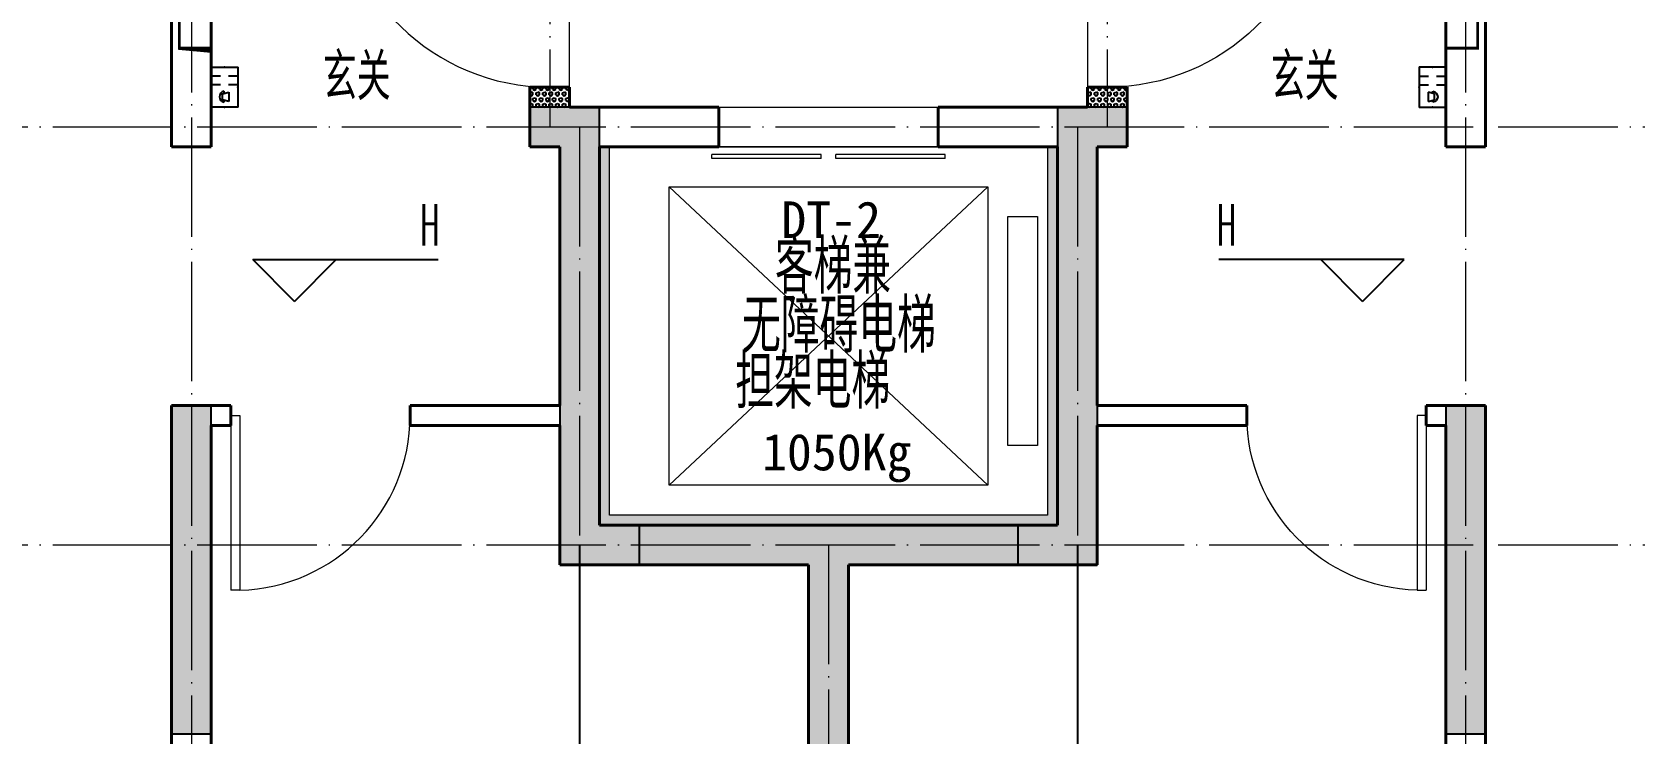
# Model space of a CAD drawing. Extents: x 27938 to 650306, y -92720 to 1524912.
# Drawn here: x 309217 to 317267, y 444882 to 448409 of the extents above; entities that cross this region are included whole.
import ezdxf
from ezdxf.enums import TextEntityAlignment as Align

# ---------------------------------------------------------------- set-up
doc = ezdxf.new("R2010")
doc.units = 0
doc.header["$LTSCALE"] = 1000
doc.header["$MEASUREMENT"] = 0
doc.linetypes.add('DOTE', pattern=[2.4200000000000004, 2, -0.2, 0.02, -0.2])
for name, color, linetype, lineweight in [('3.5方案汇报，与郭总、侯月琴确定户型_t8$0$STAIR', 2, 'Continuous', 18), ('DOTE', 19, 'DOTE', 9), ('EQUIP-消防', 3, 'Continuous', 20), ('PUB_HATCH', 8, 'Continuous', 9), ('WALL', 9, 'Continuous', 40), ('WINDOW', 8, 'Continuous', 15), ('填充', 251, 'Continuous', 5)]:
    doc.layers.add(name, color=color, linetype=linetype, lineweight=lineweight)
for name, color, linetype in [('AXIS', 3, 'Continuous'), ('COLUMN', 9, 'Continuous'), ('DIM_ELEV', 3, 'Continuous'), ('EQUIP-安防', 3, 'Continuous'), ('PUB_TEXT', 4, 'Continuous'), ('保温', 6, 'Continuous')]:
    doc.layers.add(name, color=color, linetype=linetype)
doc.styles.add('_TCH_DIM', font='SIMPLEX.shx', dxfattribs={"width": 0.6, "oblique": 10, "bigfont": 'hztxt.shx'})
doc.styles.add('_TEL_DIM', font='SIMPLEX', dxfattribs={"width": 0.8, "height": 3.5, "bigfont": 'HZTXT'})
doc.styles.get("Standard").update_dxf_attribs({"font": 'gbenor.shx', "bigfont": 'gbcbig.shx'})
doc.styles.add('房间名称', font='TSSDENG', dxfattribs={"width": 0.8, "bigfont": 'HZTXT'})
doc.styles.add('黑体', font='simhei.ttf')
pattern_1 = [(90, (-503782.4698887531, -516048.4609178798), (-16.49778, 1.010197673501861e-15), [9.525, -19.05]), (210, (-503782.4698887531, -516048.4609178798), (8.248889999999996, -14.28749658604684), [9.525, -19.05]), (150, (-503782.4698887531, -516038.9359178797), (-8.248890000000003, -14.28749658604684), [9.525, -19.05])]
pattern_2 = [(90, (-503782.4698840767, -518598.460312426), (-16.49778, 1.010197673501861e-15), [9.525, -19.05]), (210, (-503782.4698840767, -518598.460312426), (8.248889999999996, -14.28749658604684), [9.525, -19.05]), (150, (-503782.4698840767, -518588.935312426), (-8.248890000000003, -14.28749658604684), [9.525, -19.05])]

# ---------------------------------------------------------------- blocks, each defined once
blk = doc.blocks.new('FGDGDRGSDGDG')
at = {"layer": 'DOTE', "linetype": 'DOTE', "ltscale": 0.3}
for p, q in [((529882.4698907381, 529998.4609255956), (529882.4698907385, 522348.4609178717)), ((532682.4698867768, 529998.4609255956), (532682.4698867764, 522348.4609178717)), ((528082.4698887572, 523848.4609176682), (528082.4698887574, 513948.4609178714)), ((534482.4698887577, 523848.4609176682), (534482.4698887574, 513948.4609178714)), ((488182.4698887547, 522348.4609178717), (546982.4698887588, 522348.4609178717)), ((530032.4698907386, 522348.4609178717), (530032.4698907386, 520248.4609178249)), ((532532.4698867763, 522348.4609178717), (532532.4698867763, 520248.4609178249)), ((488182.4698887547, 520248.4609178246), (546982.4698887588, 520248.4609178246)), ((531282.4698887572, 520248.4609178244), (531282.4698887574, 513948.4609178714))]:
    blk.add_line(p, q, dxfattribs=at)
blk = doc.blocks.new('gdfgdgdgr')
at = {"layer": 'PUB_HATCH'}
for points in [[(517227.5759559574, 526513.8533125934), (516877.5759551849, 526513.8530673019), (516877.5759551849, 526313.8530673019), (517027.5759559574, 526313.8533125934), (517027.5759547681, 524213.8572179268), (517427.5759547681, 524213.8572179268), (517427.5759547681, 524413.8572179268), (517227.5759549004, 524413.8572179268)], [(519527.7723159922, 526513.8533125934), (519527.7723170492, 524413.8572179268), (519327.7723171815, 524413.8572179268), (519327.7723171815, 524213.8572179268), (519727.7723171815, 524213.8572179268), (519727.7723159922, 526313.8533125934), (519877.7723167647, 526313.8530673019), (519877.7723167647, 526513.8530673019)], [(515277.5729344877, 523363.8541015312), (515277.5729331375, 525013.8540439482), (515077.5729333012, 525013.8540440022), (515077.5729344877, 523363.8541015312)], [(521477.7753374624, 523363.8541015312), (521677.7753374624, 523363.8541015312), (521677.7753386489, 525013.8540440022), (521477.7753388126, 525013.8540439482)]]:
    blk.add_hatch(color=256, dxfattribs=at).paths.add_polyline_path(points)
at = {"layer": 'COLUMN', "color": 8}
for p, q in [((517227.5759559574, 526513.8533125934), (516877.5759551849, 526513.8530673019)), ((516877.5759551849, 526513.8530673019), (516877.5759551849, 526313.8530673019)), ((517227.5759549004, 524413.8572179268), (517227.5759559574, 526513.8533125934)), ((519527.7723159922, 526513.8533125934), (519527.7723170492, 524413.8572179268)), ((519877.7723167647, 526513.8530673019), (519527.7723159922, 526513.8533125934)), ((519877.7723167647, 526313.8530673019), (519877.7723167647, 526513.8530673019)), ((516877.5759551849, 526313.8530673019), (517027.5759559574, 526313.8533125934)), ((517027.5759559574, 526313.8533125934), (517027.5759547681, 524213.8572179268)), ((519727.7723171815, 524213.8572179268), (519727.7723159922, 526313.8533125934)), ((519727.7723159922, 526313.8533125934), (519877.7723167647, 526313.8530673019)), ((515277.5729331375, 525013.8540439482), (515077.5729333012, 525013.8540440022)), ((515077.5729333012, 525013.8540440022), (515077.5729344877, 523363.8541015312)), ((515277.5729344877, 523363.8541015312), (515277.5729331375, 525013.8540439482)), ((521677.7753386489, 525013.8540440022), (521477.7753388126, 525013.8540439482)), ((521477.7753388126, 525013.8540439482), (521477.7753374624, 523363.8541015312)), ((521677.7753374624, 523363.8541015312), (521677.7753386489, 525013.8540440022)), ((517427.5759547681, 524413.8572179268), (517227.5759549004, 524413.8572179268)), ((517427.5759547681, 524213.8572179268), (517427.5759547681, 524413.8572179268)), ((519527.7723170492, 524413.8572179268), (519327.7723171815, 524413.8572179268)), ((519327.7723171815, 524413.8572179268), (519327.7723171815, 524213.8572179268)), ((517027.5759547681, 524213.8572179268), (517427.5759547681, 524213.8572179268)), ((519327.7723171815, 524213.8572179268), (519727.7723171815, 524213.8572179268)), ((515077.5729344877, 523363.8541015312), (515277.5729344877, 523363.8541015312)), ((521477.7753374624, 523363.8541015312), (521677.7753374624, 523363.8541015312))]:
    blk.add_line(p, q, dxfattribs=at)
blk = doc.blocks.new('A$C263B1184')
at = {"layer": '保温', "linetype": 'Continuous', "ltscale": 10}
h = blk.add_hatch(dxfattribs=at)
h.set_pattern_fill('HEX', color=251, scale=10, angle=90, style=0)
h.set_pattern_definition(pattern_2)
h.paths.add_polyline_path([(-1200.00000617106, 6399.999117761559), (-1199.901089959487, 6499.999895559682), (-1399.901073650282, 6500.000092204486), (-1399.999989861855, 6399.999314406363)])
h = blk.add_hatch(dxfattribs=at)
h.set_pattern_fill('HEX', color=251, scale=10, angle=90, style=0)
h.set_pattern_definition(pattern_2)
h.paths.add_polyline_path([(1400.000006176066, 6399.999117761559), (1399.901089964493, 6499.999895559682), (1599.901073655288, 6500.000092204486), (1599.999989866861, 6399.999314406363)])
h = blk.add_hatch(dxfattribs=at)
h.set_pattern_fill('HEX', color=251, scale=10, angle=90, style=0)
h.set_pattern_definition(pattern_1)
h.paths.add_polyline_path([(1050.098201912653, 4099.99990215787), (1050.098160506343, 4299.999899148068), (-849.9992586476728, 4300.000095792988), (-849.9992172413622, 4100.000098802673)])
h = blk.add_hatch(dxfattribs=at)
h.set_pattern_fill('HEX', color=251, scale=10, angle=90, style=0)
h.set_pattern_definition(pattern_1)
h.paths.add_polyline_path([(0.0989619892789051, 5.238689482212067e-10), (200.0989456800162, 5.238689482212067e-10), (200.0989061862347, 4099.999899148243), (0.09892249543918297, 4100.000095793162)])
blk = doc.blocks.new('$equip$00002628')
at = {"color": 0, "linetype": 'Continuous'}
for p, q in [((-0.624999999998181, 0.4150000000045111), (0.625000000001819, 0.4150000000045111)), ((-0.624999999998181, -0.4150000000045111), (-0.624999999998181, 0.4150000000045111)), ((-0.4717313354612998, 0.009603462141967611), (-0.4090194958534994, 0.009603462141967611)), ((-0.4457289298279647, -0.1375965378647379), (-0.3945289298262651, 0.05760346212991863)), ((-0.3945289298262651, 0.05760346212991863), (-0.3945289298262651, 0.05760346212991863)), ((-0.3945289298262651, 0.05760346212991863), (-0.2057289298081741, 0.05760346212991863)), ((-0.2057289298081741, 0.05760346212991863), (-0.1545289298064745, -0.1375965378647379)), ((-0.1912383637663879, 0.009603462141967611), (-0.1285265242022433, 0.009603462141967611)), ((0.07074779736467462, 0.1292446097322681), (0.07074779736467462, 0.4150000000045111)), ((0.3500291924156045, 0.1292446097322681), (0.3500291924156045, 0.4150000000045111)), ((0.625000000001819, 0.4150000000045111), (0.625000000001819, -0.4150000000045111)), ((0.625000000001819, -0.4150000000045111), (-0.624999999998181, -0.4150000000045111)), ((-0.1545289298064745, -0.1375965378647379), (-0.4457289298279647, -0.1375965378647379)), ((0.07074779736467462, -0.4150000000045111), (0.07074779736467462, -0.1292446097468201)), ((0.3500291924156045, -0.4150000000045111), (0.3500291924156045, -0.1292446097468201))]:
    blk.add_line(p, q, dxfattribs=at)
at = {"color": 0, "const_width": 0.05}
blk.add_lwpolyline([(-0.624999999998181, 0.4150000000045111), (0.625000000001819, 0.4150000000045111), (0.625000000001819, -0.4150000000045111), (-0.624999999998181, -0.4150000000045111), (-0.624999999998181, 0.4150000000045111), (0.625000000001819, 0.4150000000045111)], dxfattribs=at)
at = {"color": 0, "linetype": 'Continuous'}
blk.add_arc((-0.3001289298244956, -0.01143547351603047), 0.1728873113639825, 6.989740462788838, 173.0102595372112, dxfattribs=at)
at = {"color": 0}
for p in [(-0.624999999998181, 0), (1.818989403545856e-12, 0.4150000000045111), (1.818989403545856e-12, -0.4150000000045111), (0.625000000001819, -3.637978807091713e-12)]:
    blk.add_point(p, dxfattribs=at)
at = {"color": 0, "style": '_TEL_DIM', "flags": 1}
blk.add_attdef('A', text='', height=2.5e-05, dxfattribs=at).set_placement((1.818989403545856e-12, 0), align=Align.MIDDLE_CENTER)
blk = doc.blocks.new('GDGRDGDRGDFD')
at = {"layer": 'EQUIP-消防', "color": 0, "const_width": 12.82051282052028}
blk.add_lwpolyline([(136866.5605577994, 335507.811971089), (136366.5605577994, 335507.8119710906), (136366.5605577991, 335347.8119710904), (136866.5605577991, 335347.8119710888)], close=True, dxfattribs=at)
at = {"layer": 'PUB_TEXT', "color": 0, "style": '房间名称', "width": 0.8}
blk.add_text('qD', height=90, dxfattribs=at).set_placement((136565.0499633249, 335395.5346836653))
blk = doc.blocks.new('HFHFHTFCD')
at = {"color": 8, "rotation": 90}
for p in [(645464.3927424778, 234757.1646164444), (651824.3917080149, 234757.164616444)]:
    blk.add_blockref('GDGRDGDRGDFD', p, dxfattribs=at)
at = {"layer": 'EQUIP-安防', "color": 8, "yscale": 160, "zscale": 160}
for p, xscale, rotation in [((310182.9797369316, 370923.7251742432), 160, 90), ((316250.1776680122, 370923.7251742432), -160, 270)]:
    blk.add_blockref('$equip$00002628', p, dxfattribs=dict(at, xscale=xscale, rotation=rotation))
blk = doc.blocks.new('$DORLIB2D$00000127')
at = {"color": 0}
for points in [[(-0.5333333333328483, 0.7948983154366971), (-0.5333333333328483, 0.690405644187237)], [(-0.03333333333284827, 0.7948983154366971), (-0.5333333333328483, 0.7948983154366971)], [(-0.03333333333284827, 0.7948983154366971), (-0.03333333333284827, 0.690405644187237)], [(0.5333333333328483, 0.7948983154366971), (0.03333333333284827, 0.7948983154366971)], [(0.03333333333284827, 0.7948983154366971), (0.03333333333284827, 0.690405644187237)], [(0.5333333333328483, 0.7948983154366971), (0.5333333333328483, 0.690405644187237)], [(-0.03333333333284827, 0.690405644187237), (-0.5333333333328483, 0.690405644187237)], [(0.5333333333328483, 0.690405644187237), (0.03333333333284827, 0.690405644187237)], [(0.5, 0.4999999999999858), (-0.5, 0.4999999999999858)]]:
    blk.add_lwpolyline(points, dxfattribs=at)
blk = doc.blocks.new('$DorLib2D$00000001')
for p, q in [((0.45, 0.9750000000000001), (0.5000000000000002, 0.9750000000000001)), ((0.45, 0), (0.45, 0.9750000000000001)), ((0.5, 0), (0.5, 0.9750000000000001)), ((0.5, 0), (0.45, 0))]:
    blk.add_line(p, q)
at = {"lineweight": 13}
blk.add_arc((0.475, 0), 0.975, 91.4692835813538, 180, dxfattribs=at)

msp = doc.modelspace()

# ---------------------------------------------------------------- hatches: boundary and pattern name
at = {"layer": '填充'}
h = msp.add_hatch(dxfattribs=at)
h.set_pattern_fill('隔热材料02', color=8, scale=100, style=0)
h.set_pattern_definition([(0, (-888391.6240727637, -162806.5409451519), (0, 50), []), (0, (-888391.6240727637, -162789.8744451519), (0, 50), []), (270, (-888347.8825727637, -162781.2431951519), (50, -9.184850993605149e-15), [5.01775, -44.98225]), (270, (-888385.3413227637, -162781.2431951519), (50, -9.184850993605149e-15), [5.01775, -44.98225]), (90, (-888359.8295727636, -162815.1721951519), (-50, 3.061616997868383e-15), [5.01775, -44.98225]), (90, (-888373.3945727638, -162815.1721951519), (-50, 3.061616997868383e-15), [5.01775, -44.98225]), (180, (-888341.5998227637, -162823.2076951519), (-6.123233995736766e-15, -50), [50.02425, 0.02425]), (135, (-888355.5570727637, -162820.6989451519), (2.775557561562891e-15, 49.99987405109137), [4.268000000000001, -66.44274999999999]), (116.56505, (-888308.5750727636, -162817.680945152), (0.0001128305918363104, 49.99993342107836), [2.804999999999997, -108.9984999999999]), (116.56505, (-888358.5750727636, -162817.680945152), (0.0001128305918363104, 49.99993342107836), [2.804999999999997, -108.9984999999999]), (153.43495, (-888300.5395727636, -162823.2076951519), (-0.0001128305918057793, 49.99993342107837), [5.609999999999999, -106.1935]), (153.43495, (-888350.5395727636, -162823.2076951519), (-0.0001128305918057793, 49.99993342107837), [5.609999999999999, -106.1935]), (63.43495000000001, (-888309.8295727636, -162810.1544451519), (-0.0001128305918307593, 49.99993342107837), [26.714, -85.0895]), (63.43495000000001, (-888359.8295727636, -162810.1544451519), (-0.0001128305918307593, 49.99993342107837), [26.714, -85.0895]), (116.56505, (-888297.8825727637, -162781.2431951519), (0.0001128305918363104, 49.99993342107836), [2.804999999999997, -108.9984999999999]), (116.56505, (-888347.8825727637, -162781.2431951519), (0.0001128305918363104, 49.99993342107836), [2.804999999999997, -108.9984999999999]), (135, (-888349.1370727638, -162778.7344451519), (2.775557561562891e-15, 49.99987405109137), [4.268000000000001, -66.44274999999999]), (153.43495, (-888302.1550727637, -162775.7164451519), (-0.0001128305918057793, 49.99993342107837), [5.609999999999999, -106.1935]), (153.43495, (-888352.1550727637, -162775.7164451519), (-0.0001128305918057793, 49.99993342107837), [5.609999999999999, -106.1935]), (45, (-888384.0868227637, -162778.7344451519), (0, 49.99987405109137), [4.268000000000001, -66.44274999999999]), (63.43495000000001, (-888335.3413227637, -162781.2431951519), (-0.0001128305918307593, 49.99993342107837), [2.805, -108.9985]), (63.43495000000001, (-888385.3413227637, -162781.2431951519), (-0.0001128305918307593, 49.99993342107837), [2.805, -108.9985]), (26.56505, (-888331.0690727638, -162775.7164451519), (0.0001128305918307593, 49.99993342107837), [5.609999999999999, -106.1935]), (26.56505, (-888381.0690727638, -162775.7164451519), (0.0001128305918307593, 49.99993342107837), [5.609999999999999, -106.1935]), (116.56505, (-888323.3945727638, -162810.1544451519), (0.0001128305918363104, 49.99993342107836), [26.71399999999998, -85.08949999999992]), (116.56505, (-888373.3945727638, -162810.1544451519), (0.0001128305918363104, 49.99993342107836), [26.71399999999998, -85.08949999999992]), (45, (-888377.6668227637, -162820.6989451519), (0, 49.99987405109137), [4.268000000000001, -66.44274999999999]), (63.43495000000001, (-888324.6488227638, -162817.680945152), (-0.0001128305918307593, 49.99993342107837), [2.805, -108.9985]), (63.43495000000001, (-888374.6488227638, -162817.680945152), (-0.0001128305918307593, 49.99993342107837), [2.805, -108.9985]), (26.56505, (-888332.6845727636, -162823.2076951519), (0.0001128305918307593, 49.99993342107837), [5.609999999999999, -106.1935]), (26.56505, (-888382.6845727636, -162823.2076951519), (0.0001128305918307593, 49.99993342107837), [5.609999999999999, -106.1935])])
h.paths.add_polyline_path([(312116.773256097, 447832.0898585637), (312066.773256097, 447832.0898585621), (312066.7732561651, 445932.089858542), (314366.7732561749, 445932.0898585601), (314366.7732562011, 447832.0898585635), (314316.773256201, 447832.0898585627), (314316.7732561756, 445982.0898585572), (312116.7732561635, 445982.0898585424)])

# ---------------------------------------------------------------- linework, layer by layer
at = {"layer": '3.5方案汇报，与郭总、侯月琴确定户型_t8$0$STAIR', "color": 8}
for p, q in [((314016.5787024697, 447632.0898585382), (312416.5787024692, 446132.0898585396)), ((312416.5787024692, 447632.0898585382), (314016.5787024697, 446132.0898585396))]:
    msp.add_line(p, q, dxfattribs=at)
for points in [[(312416.5787024692, 446132.0898585396), (312416.5787024692, 447632.0898585382), (314016.5787024697, 447632.0898585382), (314016.5787024697, 446132.0898585396)], [(314116.5787024602, 446332.0898586551), (314116.5787024602, 447482.0898586555), (314266.578702463, 447482.0898586555), (314266.578702463, 446332.0898586551)]]:
    msp.add_lwpolyline(points, close=True, dxfattribs=at)
at = {"layer": 'AXIS'}
for p, q in [((311966.5787024723, 445832.0865620361), (311966.5787024723, 444795.823502014)), ((314466.5787024747, 445832.0867827836), (314466.5788854765, 444795.8237227614))]:
    msp.add_line(p, q, dxfattribs=at)
at = {"layer": 'DIM_ELEV', "color": 8}
for p, q in [((310534.5943141606, 447055.8787193604), (310324.5943141606, 447265.8787193604)), ((310324.5943141606, 447265.8787193604), (311255.4829756767, 447265.8787193604)), ((310534.5943141606, 447055.8787193604), (310744.5943141606, 447265.8787193604)), ((316108.5630907862, 447265.8787193604), (315177.67442927, 447265.8787193604)), ((315898.5630907862, 447055.8787193604), (315688.5630907862, 447265.8787193604)), ((315898.5630907862, 447055.8787193604), (316108.5630907862, 447265.8787193604))]:
    msp.add_line(p, q, dxfattribs=at)
at = {"layer": 'WALL', "color": 8}
for p, q in [((309916.5787024774, 449332.0865618651), (309916.5787024769, 447832.0865614697)), ((310116.578702484, 449332.0865618822), (310116.5787024769, 447832.0865614697)), ((316316.5787024772, 449332.0865618653), (316316.5787024695, 447832.0865614697)), ((316516.5787024647, 449332.0865619087), (316516.5787024695, 447832.0865614697)), ((311916.5787042398, 448132.0865586855), (311716.578704228, 448132.0865584812)), ((311716.578704228, 448132.0865584812), (311716.5787045457, 447832.0865620145)), ((311916.5787043481, 448032.0865621523), (311916.5787042398, 448132.0865586855)), ((314716.5787005749, 448132.0865585662), (314516.5787005731, 448132.0865586363)), ((314516.5787005731, 448132.0865586363), (314516.5787005239, 448032.0865618706)), ((314716.5787004606, 447832.0865620786), (314716.5787005749, 448132.0865585662)), ((311966.5787025036, 448032.0865620361), (311916.5787043481, 448032.0865621523)), ((312666.5787024689, 448032.0865620361), (311966.5787024723, 448032.0865620361)), ((312666.5787024689, 447832.0865620329), (312666.5787024689, 448032.0865620361)), ((314466.5787024723, 448032.0865620361), (313766.5787024689, 448032.0865620361)), ((313766.5787024689, 448032.0865620361), (313766.5787024689, 447832.0865620329)), ((314466.5787024723, 448032.0865620361), (314516.5787005239, 448032.0865618706)), ((310116.5787024769, 447832.0865614697), (309916.5787024769, 447832.0865614697)), ((311866.5787024791, 447832.0865619676), (311716.5787045457, 447832.0865620145)), ((311866.5787024791, 447832.0865619676), (311866.5787024791, 446532.0865620801)), ((312066.5787024853, 447832.0865620361), (312666.5787024689, 447832.0865620329)), ((312066.5787024853, 447832.0865620361), (312066.5787024723, 446432.0865620829)), ((313766.5787024689, 447832.0865620329), (314366.5787024756, 447832.0865620361)), ((314366.5787024756, 447832.0865620361), (314366.5787024723, 446432.0865620829)), ((314566.5787024819, 447832.0865620786), (314566.5787024819, 446532.0865620958)), ((314566.5787024819, 447832.0865620786), (314716.5787004606, 447832.0865620786)), ((316516.5787024695, 447832.0865614697), (316316.5787024695, 447832.0865614697)), ((309916.5787024723, 446532.0865620801), (309916.5787024722, 443432.0865620814)), ((310215.3682030487, 446532.086562083), (309916.5787024723, 446532.0865620801)), ((310215.3682030487, 446432.0865620881), (310215.3682030487, 446532.086562083)), ((311866.5787024791, 446532.0865620801), (311115.3682030487, 446532.086562083)), ((311115.3682030487, 446532.086562083), (311115.3682030487, 446432.0865620881)), ((315317.789201889, 446532.0865620975), (314566.5787024819, 446532.0865620958)), ((315317.789201889, 446432.0865620837), (315317.789201889, 446532.0865620975)), ((316516.5787024773, 446532.0865620958), (316217.7892018891, 446532.0865620975)), ((316217.7892018891, 446532.0865620975), (316217.789201889, 446432.0865620837)), ((316516.5787024773, 446532.0865620958), (316516.5787024773, 443432.0865620853)), ((310116.5787024673, 446432.0865620879), (310116.5787024723, 443332.086562083)), ((310116.5787024673, 446432.0865620879), (310215.3682030487, 446432.0865620881)), ((311115.3682030487, 446432.0865620881), (311866.5787024816, 446432.0865620879)), ((311866.5787024816, 446432.0865620879), (311866.5787024816, 445732.0865620361)), ((312066.5787024723, 446432.0865620829), (312066.578702466, 445932.0865620358)), ((314366.5787024723, 446432.0865620829), (314366.5787024901, 445932.0865620364)), ((314566.5787024745, 446432.0865620722), (315317.789201889, 446432.0865620837)), ((314566.5787024745, 446432.0865620722), (314566.5787024744, 445732.0865620362)), ((316217.789201889, 446432.0865620837), (316316.5787024773, 446432.0865620722)), ((316316.5787024773, 446432.0865620722), (316316.5787024741, 443332.086562083)), ((312066.578702466, 445932.0865620358), (313216.5787024734, 445932.0865620361)), ((313216.5787024734, 445932.0865620361), (314366.5787024901, 445932.0865620364)), ((311866.5787024816, 445732.0865620361), (313116.5787024717, 445732.086562036)), ((313116.5787024717, 445732.086562036), (313116.5787024706, 441632.0865620867)), ((313316.578702474, 445732.0865620362), (313316.5787024728, 441632.0865620804)), ((313316.578702474, 445732.0865620362), (314566.5787024744, 445732.0865620362))]:
    msp.add_line(p, q, dxfattribs=at)
at = {"layer": 'WINDOW'}
for p, q in [((311916.5787042499, 448132.0865587061), (311916.5787031252, 449232.0865587061)), ((314516.5787009477, 449232.0865586388), (314516.5787005621, 448132.0865586388)), ((312666.5787024723, 448032.0865620361), (313766.5787024723, 448032.0865620361)), ((312666.5787024723, 447832.0865620361), (313766.5787024723, 447832.0865620361))]:
    msp.add_line(p, q, dxfattribs=at)
at = {"layer": '填充', "color": 8}
msp.add_lwpolyline([(312116.773256097, 447832.0898585637), (312066.773256097, 447832.0898585621), (312066.7732561651, 445932.089858542), (314366.7732561749, 445932.0898585601), (314366.7732562011, 447832.0898585635), (314316.773256201, 447832.0898585627), (314316.7732561756, 445982.0898585572), (312116.7732561635, 445982.0898585424)], close=True, dxfattribs=at)

# ---------------------------------------------------------------- block references
msp.add_blockref('FGDGDRGSDGDG', (-218065.8911862843, -74416.37435578852))
at = {"color": 8}
for name, p in [('gdfgdgdgr', (-205160.8093131861, -78481.76735938643)), ('HFHFHTFCD', (0, 77208.36173827358))]:
    msp.add_blockref(name, p, dxfattribs=at)
at = {"color": 8, "xscale": -1}
msp.add_blockref('A$C263B1184', (313316.5787024767, 441632.0865620914), dxfattribs=at)
at = {"layer": 'WINDOW'}
for p, xscale, yscale, zscale, rotation in [((311816.5787036875, 448682.0865586039), 1100, 1100, 1100, 90.00000005858132), ((314616.5787007549, 448682.0865586037), -1100, 1100, -1100, 269.9999999799185), ((310665.3682030911, 446482.0865620829), 900, 900, 900, 180)]:
    msp.add_blockref('$DorLib2D$00000001', p, dxfattribs=dict(at, xscale=xscale, yscale=yscale, zscale=zscale, rotation=rotation))
for name, p, xscale, yscale, zscale in [('$DORLIB2D$00000127', (313216.5787024723, 447932.0865620361), 1100, -200, 1100), ('$DorLib2D$00000001', (315767.7892018552, 446482.0865620829), 900, -900, 900)]:
    msp.add_blockref(name, p, dxfattribs=dict(at, xscale=xscale, yscale=yscale, zscale=zscale))

# ---------------------------------------------------------------- texts
at = {"layer": 'DIM_ELEV', "color": 8, "style": '_TCH_DIM', "width": 0.4941176470588236}
for p in [(311165.8829756767, 447335.9487193604), (315166.96442927, 447335.9487193604)]:
    msp.add_text('H', height=208.25, dxfattribs=at).set_placement(p)
at = {"layer": 'PUB_TEXT', "color": 8}
for s, height, p in [('玄关', 236.3120567375886, (310677.1088137176, 448066.7326407212)), ('玄关', 236.3120567375886, (315438.1662462644, 448066.7326407215)), ('客梯兼', 270.0709219858156, (312947.4579237836, 447094.1706624543)), ('无障碍电梯', 270.0709219858156, (312782.8890158887, 446798.4004945428)), ('担架电梯', 270.0709219858156, (312748.4551754412, 446516.8417795805))]:
    msp.add_text(s, height=height, dxfattribs=at).set_placement(p)
at = {"layer": 'PUB_TEXT', "color": 8, "style": '黑体'}
for s, p in [('DT-2', (312979.4556405953, 447374.3410776788)), ('1050Kg', (312882.4556405953, 446206.6716582681))]:
    msp.add_text(s, height=184.0084388185654, dxfattribs=at).set_placement(p)

doc.saveas('drawing.dxf')
